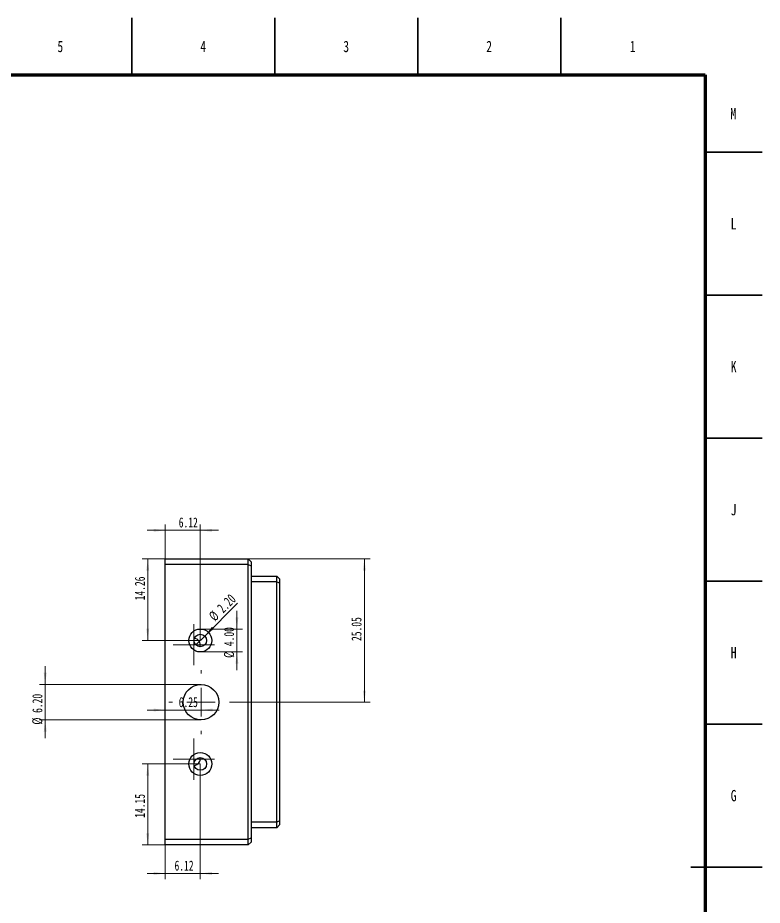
# Model space of a CAD drawing. Header units: millimetres. Extents: x 0 to 841, y 0 to 594.
# Drawn here: x 580.6 to 841, y 283.6 to 594 of the extents above; entities that cross this region are included whole.
import ezdxf

# ---------------------------------------------------------------- set-up
doc = ezdxf.new("R2010")
doc.units = ezdxf.units.MM
doc.styles.add('SLDTEXTSTYLE0', font='TXT', dxfattribs={"width": 0.75})
doc.styles.add('SLDTEXTSTYLE1', font='TXT', dxfattribs={"width": 0.7})
doc.dimstyles.new('SLDDIMSTYLE0', dxfattribs={"dimtxt": 3.5, "dimasz": 4.08, "dimexe": 0, "dimexo": 0.0625, "dimgap": 0.875, "dimtad": 2, "dimlfac": 0.5, "dimrnd": 1e-09, "dimzin": 4, "dimdsep": 46, "dimtxsty": 'SLDTEXTSTYLE1', "dimsah": 1, "dimcen": 0.09, "dimadec": 0, "dimazin": 1, "dimtfac": 1, "dimtmove": 0, "dimatfit": 0, "dimfxl": 0, "dimfrac": 2, "dimtolj": 1, "dimtzin": 12, "dimarcsym": 0})
doc.dimstyles.new('SLDDIMSTYLE2', dxfattribs={"dimtxt": 3.5, "dimasz": 4.08, "dimexe": 0, "dimexo": 0.0625, "dimgap": 0.875, "dimtad": 2, "dimlfac": 0.5, "dimrnd": 1e-09, "dimzin": 12, "dimdsep": 46, "dimtxsty": 'SLDTEXTSTYLE1', "dimsah": 1, "dimcen": 0.09, "dimadec": 0, "dimazin": 3, "dimtfac": 1, "dimtmove": 0, "dimatfit": 0, "dimfxl": 0, "dimfrac": 2, "dimtolj": 1, "dimtzin": 12, "dimarcsym": 0})
doc.dimstyles.new('SLDDIMSTYLE3', dxfattribs={"dimtxt": 3.5, "dimasz": 4.08, "dimexe": 0, "dimexo": 0.0625, "dimgap": 0.875, "dimtad": 2, "dimlfac": 0.5, "dimrnd": 1e-09, "dimzin": 4, "dimdsep": 46, "dimtxsty": 'SLDTEXTSTYLE1', "dimblk1": 'NONE', "dimsah": 1, "dimcen": 0, "dimadec": 0, "dimazin": 1, "dimtfac": 1, "dimtmove": 0, "dimatfit": 3, "dimldrblk": 'NONE', "dimfxl": 0, "dimfrac": 2, "dimtolj": 1, "dimtzin": 12, "dimarcsym": 0})
doc.dimstyles.new('SLDDIMSTYLE7', dxfattribs={"dimtxt": 3.5, "dimasz": 4.08, "dimexe": 0, "dimexo": 0.0625, "dimgap": 0.875, "dimtad": 2, "dimlfac": 0.5, "dimrnd": 1e-09, "dimzin": 12, "dimdsep": 46, "dimtxsty": 'SLDTEXTSTYLE1', "dimsah": 1, "dimcen": 0.09, "dimadec": 0, "dimazin": 3, "dimtfac": 1, "dimtofl": 0, "dimtmove": 0, "dimatfit": 3, "dimfxl": 0, "dimfrac": 2, "dimtolj": 1, "dimtzin": 12, "dimarcsym": 0})

# ---------------------------------------------------------------- blocks, each defined once
blk = doc.blocks.new('_D_44')
at = {"color": 7, "linetype": 'Continuous', "lineweight": 0}
for p, q in [((590.18, 360.84), (590.18, 367.19)), ((644.68, 360.84), (588.18, 360.84)), ((590.18, 360.84), (590.18, 348.44)), ((644.68, 348.44), (588.18, 348.44)), ((590.18, 348.44), (590.18, 342.09))]:
    blk.add_line(p, q, dxfattribs=at)
at = {"color": 7, "linetype": 'Continuous', "lineweight": 18}
for points in [[(590.18, 360.84), (590.69, 364.92), (589.67, 364.92)], [(590.18, 348.44), (589.67, 344.36), (590.69, 344.36)]]:
    blk.add_solid(points, dxfattribs=at)
at = {"color": 7, "linetype": 'Continuous', "lineweight": 18, "char_height": 3.5, "attachment_point": 1, "rotation": 90, "style": 'SLDTEXTSTYLE1'}
for s, insert in [('6.20', (585.67, 350.9)), ('%%c', (585.65, 346.79))]:
    blk.add_mtext(s, dxfattribs=dict(at, insert=insert))
blk = doc.blocks.new('_D_45')
at = {"color": 7, "linetype": 'Continuous', "lineweight": 0}
for p, q in [((661.18, 404.75), (703.82, 404.75)), ((701.82, 354.64), (701.82, 404.75)), ((655.88, 354.64), (703.82, 354.64))]:
    blk.add_line(p, q, dxfattribs=at)
at = {"color": 7, "linetype": 'Continuous', "lineweight": 18}
for points in [[(701.82, 404.75), (701.31, 400.67), (702.33, 400.67)], [(701.82, 354.64), (702.33, 358.72), (701.31, 358.72)]]:
    blk.add_solid(points, dxfattribs=at)
at = {"color": 7, "linetype": 'Continuous', "lineweight": 18, "insert": (697.31, 376.05), "char_height": 3.5, "attachment_point": 1, "rotation": 90, "style": 'SLDTEXTSTYLE1'}
blk.add_mtext('25.05', dxfattribs=at)
blk = doc.blocks.new('_D_46')
at = {"color": 7, "linetype": 'Continuous', "lineweight": 0}
for p, q in [((632.18, 351.91), (625.83, 351.91)), ((644.68, 351.91), (632.18, 351.91)), ((644.68, 351.91), (651.03, 351.91))]:
    blk.add_line(p, q, dxfattribs=at)
at = {"color": 7, "linetype": 'Continuous', "lineweight": 18}
for points in [[(632.18, 351.91), (628.1, 352.42), (628.1, 351.4)], [(644.68, 351.91), (648.76, 351.4), (648.76, 352.42)]]:
    blk.add_solid(points, dxfattribs=at)
at = {"color": 7, "linetype": 'Continuous', "lineweight": 18, "insert": (636.9, 356.42), "char_height": 3.5, "attachment_point": 1, "style": 'SLDTEXTSTYLE1'}
blk.add_mtext('6.25', dxfattribs=at)
blk = doc.blocks.new('_D_47')
at = {"color": 7, "linetype": 'Continuous', "lineweight": 0}
for p, q in [((632.18, 404.75), (632.18, 416.75)), ((644.42, 376.23), (644.42, 416.75)), ((632.18, 414.75), (625.83, 414.75)), ((644.42, 414.75), (632.18, 414.75)), ((644.42, 414.75), (650.77, 414.75))]:
    blk.add_line(p, q, dxfattribs=at)
at = {"color": 7, "linetype": 'Continuous', "lineweight": 18}
for points in [[(632.18, 414.75), (628.1, 415.26), (628.1, 414.24)], [(644.42, 414.75), (648.5, 414.24), (648.5, 415.26)]]:
    blk.add_solid(points, dxfattribs=at)
at = {"color": 7, "linetype": 'Continuous', "lineweight": 18, "insert": (636.9, 419.26), "char_height": 3.5, "attachment_point": 1, "style": 'SLDTEXTSTYLE1'}
blk.add_mtext('6.12', dxfattribs=at)
blk = doc.blocks.new('_D_48')
at = {"color": 7, "linetype": 'Continuous', "lineweight": 0}
for p, q in [((632.18, 404.75), (624.05, 404.75)), ((626.05, 376.23), (626.05, 404.75)), ((644.42, 376.23), (624.05, 376.23))]:
    blk.add_line(p, q, dxfattribs=at)
at = {"color": 7, "linetype": 'Continuous', "lineweight": 18}
for points in [[(626.05, 404.75), (625.54, 400.67), (626.56, 400.67)], [(626.05, 376.23), (626.56, 380.31), (625.54, 380.31)]]:
    blk.add_solid(points, dxfattribs=at)
at = {"color": 7, "linetype": 'Continuous', "lineweight": 18, "insert": (621.54, 390.26), "char_height": 3.5, "attachment_point": 1, "rotation": 90, "style": 'SLDTEXTSTYLE1'}
blk.add_mtext('14.26', dxfattribs=at)
blk = doc.blocks.new('_D_49')
at = {"color": 7, "linetype": 'Continuous', "lineweight": 0}
for q in [(657.47, 389.28), (642.87, 374.68)]:
    blk.add_line((645.98, 377.79), q, dxfattribs=at)
at = {"color": 7, "linetype": 'Continuous', "lineweight": 18}
blk.add_solid([(645.98, 377.79), (649.22, 380.31), (648.51, 381.03)], dxfattribs=at)
at = {"color": 7, "linetype": 'Continuous', "lineweight": 18, "char_height": 3.5, "attachment_point": 1, "rotation": 45, "style": 'SLDTEXTSTYLE1'}
for s, insert in [('2.20', (649.98, 388.09)), ('%%c', (647.06, 385.2))]:
    blk.add_mtext(s, dxfattribs=dict(at, insert=insert))
blk = doc.blocks.new('_None')
blk = doc.blocks.new('_D_50')
at = {"color": 7, "linetype": 'Continuous', "lineweight": 0}
for p, q in [((657.24, 380.23), (657.24, 386.58)), ((644.42, 380.23), (659.24, 380.23)), ((657.24, 380.23), (657.24, 372.23)), ((644.42, 372.23), (659.24, 372.23)), ((657.24, 372.23), (657.24, 365.88))]:
    blk.add_line(p, q, dxfattribs=at)
at = {"color": 7, "linetype": 'Continuous', "lineweight": 18}
for points in [[(657.24, 380.23), (657.75, 384.31), (656.74, 384.31)], [(657.24, 372.23), (656.74, 368.15), (657.75, 368.15)]]:
    blk.add_solid(points, dxfattribs=at)
at = {"color": 7, "linetype": 'Continuous', "lineweight": 18, "char_height": 3.5, "attachment_point": 1, "rotation": 90, "style": 'SLDTEXTSTYLE1'}
for s, insert in [('4.00', (652.73, 374.24)), ('%%c', (652.72, 370.13))]:
    blk.add_mtext(s, dxfattribs=dict(at, insert=insert))
blk = doc.blocks.new('_D_51')
at = {"color": 7, "linetype": 'Continuous', "lineweight": 0}
for p, q in [((644.42, 333.05), (624.05, 333.05)), ((626.05, 333.05), (626.05, 304.75)), ((632.18, 304.75), (624.05, 304.75))]:
    blk.add_line(p, q, dxfattribs=at)
at = {"color": 7, "linetype": 'Continuous', "lineweight": 18}
for points in [[(626.05, 333.05), (625.54, 328.97), (626.56, 328.97)], [(626.05, 304.75), (626.56, 308.83), (625.54, 308.83)]]:
    blk.add_solid(points, dxfattribs=at)
at = {"color": 7, "linetype": 'Continuous', "lineweight": 18, "insert": (621.54, 314.22), "char_height": 3.5, "attachment_point": 1, "rotation": 90, "style": 'SLDTEXTSTYLE1'}
blk.add_mtext('14.15', dxfattribs=at)
blk = doc.blocks.new('_D_52')
at = {"color": 7, "linetype": 'Continuous', "lineweight": 0}
for p, q in [((644.42, 333.05), (644.42, 292.75)), ((632.18, 304.75), (632.18, 292.75)), ((632.18, 294.75), (625.83, 294.75)), ((644.42, 294.75), (632.18, 294.75)), ((644.42, 294.75), (650.77, 294.75))]:
    blk.add_line(p, q, dxfattribs=at)
at = {"color": 7, "linetype": 'Continuous', "lineweight": 18}
for points in [[(632.18, 294.75), (628.1, 295.26), (628.1, 294.24)], [(644.42, 294.75), (648.5, 294.24), (648.5, 295.26)]]:
    blk.add_solid(points, dxfattribs=at)
at = {"color": 7, "linetype": 'Continuous', "lineweight": 18, "insert": (635.42, 299.26), "char_height": 3.5, "attachment_point": 1, "style": 'SLDTEXTSTYLE1'}
blk.add_mtext('6.12', dxfattribs=at)
blk = doc.blocks.new('SW_CENTERMARKSYMBOL_9')
at = {"color": 0, "linetype": 'Continuous', "lineweight": 18}
for p, q in [((0, 5), (0, 7.2)), ((0, 0), (0, 5)), ((-5, 0), (-7.2, 0)), ((0, 0), (-5, 0)), ((0, 0), (0, -5)), ((0, 0), (5, 0)), ((5, 0), (7.2, 0)), ((0, -5), (0, -7.2))]:
    blk.add_line(p, q, dxfattribs=at)
blk = doc.blocks.new('SW_CENTERMARKSYMBOL_10')
at = {"color": 0, "linetype": 'Continuous', "lineweight": 18}
for p, q in [((0, 5), (0, 7.2)), ((0, 0), (0, 5)), ((-5, 0), (-7.2, 0)), ((0, 0), (-5, 0)), ((0, 0), (0, -5)), ((0, 0), (5, 0)), ((5, 0), (7.2, 0)), ((0, -5), (0, -7.2))]:
    blk.add_line(p, q, dxfattribs=at)
blk = doc.blocks.new('SW_CENTERMARKSYMBOL_11')
at = {"color": 0, "linetype": 'Continuous', "lineweight": 18}
for p, q in [((0, 10), (0, 11.2)), ((0, 0), (0, 5)), ((-10, 0), (-11.2, 0)), ((0, 0), (-5, 0)), ((0, 0), (0, -5)), ((0, 0), (5, 0)), ((10, 0), (11.2, 0)), ((0, -10), (0, -11.2))]:
    blk.add_line(p, q, dxfattribs=at)

msp = doc.modelspace()

# ---------------------------------------------------------------- linework, layer by layer
at = {"color": 7, "linetype": 'Continuous', "lineweight": 35}
for p, q in [((620.5, 574), (620.5, 594)), ((670.5, 574), (670.5, 594)), ((720.5, 574), (720.5, 594)), ((770.5, 574), (770.5, 594)), ((821, 547), (841, 547)), ((821, 497), (841, 497)), ((821, 447), (841, 447)), ((821, 397), (841, 397)), ((821, 347), (841, 347)), ((841, 297), (816, 297)), ((821, 297), (841, 297))]:
    msp.add_line(p, q, dxfattribs=at)
at = {"color": 7, "linetype": 'Continuous', "lineweight": 70}
for p, q in [((20, 574), (821, 574)), ((821, 574), (821, 20))]:
    msp.add_line(p, q, dxfattribs=at)
at = {"color": 7, "linetype": 'Continuous', "lineweight": 25}
for p, q in [((632.177, 402.75), (632.177, 404.75)), ((632.177, 404.75), (661.177, 404.75)), ((661.177, 402.75), (661.177, 404.75)), ((662.178, 403.75), (661.177, 404.75)), ((662.178, 403.75), (662.178, 402.336)), ((632.177, 306.75), (632.177, 402.75)), ((661.177, 402.75), (632.177, 402.75)), ((661.177, 306.75), (661.177, 402.75)), ((661.177, 402.75), (662.178, 402.336)), ((662.178, 402.336), (662.178, 307.164)), ((662.178, 398.75), (671.178, 398.75)), ((671.178, 396.75), (671.178, 398.75)), ((671.178, 398.75), (672.178, 397.75)), ((672.178, 397.75), (672.178, 396.336)), ((671.178, 396.75), (662.178, 396.75)), ((671.178, 396.75), (672.178, 396.336)), ((671.178, 312.75), (671.178, 396.75)), ((672.178, 396.336), (672.178, 313.164)), ((662.178, 312.75), (671.178, 312.75)), ((671.178, 310.75), (662.178, 310.75)), ((671.178, 312.75), (672.178, 313.164)), ((671.178, 310.75), (671.178, 312.75)), ((672.178, 311.75), (671.178, 310.75)), ((672.178, 313.164), (672.178, 311.75)), ((632.177, 306.75), (661.177, 306.75)), ((632.177, 304.75), (632.177, 306.75)), ((661.177, 304.75), (632.177, 304.75)), ((661.177, 306.75), (662.178, 307.164)), ((661.177, 304.75), (661.177, 306.75)), ((661.177, 304.75), (662.178, 305.75)), ((662.178, 307.164), (662.178, 305.75))]:
    msp.add_line(p, q, dxfattribs=at)
for centre, radius in [((644.424, 376.232), 4), ((644.424, 376.232), 2.2), ((644.678, 354.642), 6.2), ((644.424, 333.052), 4), ((644.424, 333.052), 2.2)]:
    msp.add_circle(centre, radius, dxfattribs=at)
for centre, start, end in [((642.178, 374.75), 341.12281, 85.70856), ((642.178, 334.75), 272.7031, 13.1234)]:
    msp.add_arc(centre, 2.2, start, end, dxfattribs=at)

# ---------------------------------------------------------------- block references
at = {"color": 7, "linetype": 'Continuous', "lineweight": 0}
for name, p in [('SW_CENTERMARKSYMBOL_10', (642.178, 374.75)), ('SW_CENTERMARKSYMBOL_11', (644.678, 354.642)), ('SW_CENTERMARKSYMBOL_9', (642.178, 334.75))]:
    msp.add_blockref(name, p, dxfattribs=at)

# ---------------------------------------------------------------- texts
at = {"color": 7, "linetype": 'Continuous', "lineweight": 0, "char_height": 3.969, "attachment_point": 2, "style": 'SLDTEXTSTYLE0'}
for s, insert in [('5', (595.46, 585.956)), ('4', (645.46, 585.956)), ('3', (695.46, 585.956)), ('2', (745.46, 585.956)), ('1', (795.71, 585.956)), ('M', (830.862, 562.456)), ('L', (830.955, 523.956)), ('K', (830.989, 473.979)), ('J', (830.965, 423.956)), ('H', (830.99, 373.979)), ('G', (830.987, 323.956))]:
    msp.add_mtext(s, dxfattribs=dict(at, insert=insert))

# ---------------------------------------------------------------- dimensions: what is measured, and where the dimension line sits
at = {"color": 7, "linetype": 'Continuous', "lineweight": 18}
for base, p1, p2, picture, middle in [((632.177, 414.75), (644.424, 376.232), (632.177, 404.75), '_D_47', (639.972, 414.75)), ((632.177, 351.911), (644.678, 343.442), (632.177, 304.75), '_D_46', (639.972, 351.911)), ((632.177, 294.75), (644.424, 333.052), (632.177, 304.75), '_D_52', (638.488, 294.75))]:
    dim = msp.add_linear_dim(base=base, p1=p1, p2=p2, dimstyle='SLDDIMSTYLE2', dxfattribs=at)
    dim.commit()
    dim.dimension.update_dxf_attribs({"geometry": picture, "text_midpoint": middle, "dimtype": 160})
for base, p1, p2, picture, middle in [((626.05, 404.75), (644.424, 376.232), (632.177, 404.75), '_D_48', (626.05, 394.095)), ((701.821, 404.75), (655.878, 354.642), (661.177, 404.75), '_D_45', (701.821, 379.887)), ((626.05, 304.75), (644.424, 333.052), (632.177, 304.75), '_D_51', (626.05, 318.059))]:
    dim = msp.add_linear_dim(base=base, p1=p1, p2=p2, angle=90, dimstyle='SLDDIMSTYLE7', dxfattribs=at)
    dim.commit()
    dim.dimension.update_dxf_attribs({"geometry": picture, "text_midpoint": middle, "dimtype": 160})
dim = msp.add_diameter_dim_2p(p1=(642.868, 374.676), p2=(645.979, 377.788), dimstyle='SLDDIMSTYLE3', dxfattribs=at)
dim.commit()
dim.dimension.update_dxf_attribs({"geometry": '_D_49', "text_midpoint": (654.03, 385.839), "dimtype": 163})
for base, p1, p2, picture, middle in [((657.243, 372.232), (644.424, 380.232), (644.424, 372.232), '_D_50', (657.243, 375.253)), ((590.177, 348.442), (644.678, 360.842), (644.678, 348.442), '_D_44', (590.177, 351.911))]:
    dim = msp.add_linear_dim(base=base, p1=p1, p2=p2, angle=90, text='%%c<>', dimstyle='SLDDIMSTYLE0', dxfattribs=at)
    dim.commit()
    dim.dimension.update_dxf_attribs({"geometry": picture, "text_midpoint": middle, "dimtype": 160})

doc.saveas('drawing.dxf')
